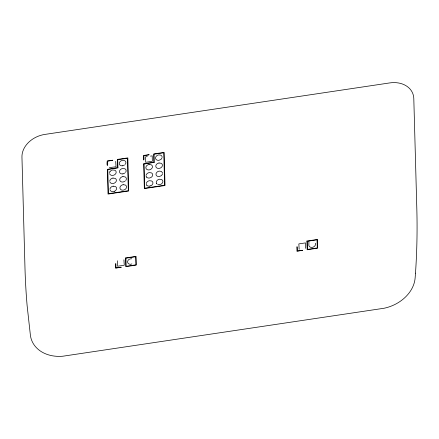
<?xml version="1.0" encoding="UTF-8"?>
<svg xmlns="http://www.w3.org/2000/svg" width="439" height="439" viewBox="0 0 439 439"><rect width="100%" height="100%" fill="white"/><g stroke="black" fill="none" stroke-linecap="round" stroke-linejoin="round"><path stroke-width="0.66" d="M109.552 172.763L109.92 171.748M109.772 180.873L110.145 179.858A3.408 2.661 -20 0 1 113.01 178.064M109.997 188.989L110.365 187.969A3.408 2.661 -20 0 1 113.235 186.174M162.183 157.491L161.091 159.346L158.973 160.301A3.408 2.661 -20 0 1 155.543 158.095A3.408 2.661 -20 0 1 158.797 154.874L160.981 155.186L162.161 156.624M162.628 173.8L161.536 175.567L159.417 176.522A3.408 2.661 -20 0 1 155.988 174.321A3.408 2.661 -20 0 1 159.242 171.095L161.42 171.408L162.611 172.999M125.269 164.274L125.505 163.999A3.402 2.661 -20 0 0 124.671 160.674L122.486 160.361A3.402 2.661 -20 0 0 119.265 163.577A3.402 2.661 -20 0 0 122.69 165.777M125.488 172.384L125.73 172.11A3.402 2.661 -20 0 0 124.89 168.785L122.706 168.472A3.402 2.661 -20 0 0 119.485 171.693A3.402 2.661 -20 0 0 122.915 173.893M125.708 180.5L125.949 180.226A3.402 2.661 -20 0 0 125.115 176.895L122.931 176.588M124.599 164.949L122.662 165.788M124.824 173.059L122.882 173.899M125.044 181.17L123.107 182.009A3.402 2.661 -20 0 1 119.71 179.803A3.402 2.661 -20 0 1 122.958 176.582M131.881 263.932C129.483 265.474 125.933 262.527 128.204 260.157A3.402 2.656 -20 0 1 131.299 258.763L131.738 258.823M114.519 191.272L113.383 191.607A3.408 2.661 -20 0 1 110.046 189.857M149.694 186.12L150.829 185.785M147.301 156.591L145.539 156.855L145.688 162.282L152.344 161.289L152.196 155.861L150.434 156.119M115.693 161.376L116.033 166.776L109.377 167.61M117.652 260.766L117.603 266.226L124.259 265.233L123.913 259.833M299.178 249.292L298.838 243.892L305.489 242.899L305.445 248.359M159.017 162.984L161.201 163.297A3.408 2.661 -20 0 1 160.328 168.077L159.192 168.411A3.408 2.661 -20 0 1 155.79 166.205A3.408 2.661 -20 0 1 159.044 162.979M149.073 164.471L151.257 164.784A3.408 2.661 -20 0 1 150.385 169.558L149.249 169.898A3.408 2.661 -20 0 1 145.847 167.687A3.408 2.661 -20 0 1 149.101 164.466M112.988 178.069L115.172 178.382A3.408 2.661 -20 0 1 114.299 183.162L113.163 183.497A3.408 2.661 -20 0 1 109.821 181.741M123.15 184.698L125.334 185.011A3.408 2.661 -20 0 1 124.462 189.791L123.326 190.125A3.408 2.661 -20 0 1 119.924 187.914A3.408 2.661 -20 0 1 123.178 184.693M113.207 186.185L115.391 186.493A3.408 2.661 -20 0 1 114.519 191.272M157.815 184.435L159.637 184.638L160.773 184.303A3.408 2.661 -20 0 0 161.645 179.518L159.461 179.211A3.408 2.661 -20 0 0 156.718 183.705M156.69 183.711L157.069 184.012M146.11 176.269L146.527 177.087M146.335 184.38L146.747 185.198M315.29 243.239L315.509 244.117A3.413 2.667 -20 0 1 313.923 246.734A3.413 2.667 -20 0 1 310.587 247.245A3.408 2.667 -20 0 1 308.853 245.132L308.946 241.428M146.088 175.468L146.083 175.315A3.408 2.661 -20 0 1 149.326 172.576L151.477 172.895A3.408 2.661 -20 0 1 150.604 177.674L149.474 178.009A3.408 2.661 -20 0 1 146.555 177.082M146.308 183.579L146.302 183.431A3.408 2.661 -20 0 1 149.545 180.687L151.702 181.005A3.408 2.661 -20 0 1 150.829 185.785M149.721 186.114A3.408 2.661 -20 0 1 146.774 185.192M109.602 173.63A3.408 2.661 -20 0 0 112.966 175.381L114.074 175.051A3.408 2.661 -20 0 0 114.947 170.266L112.763 169.959A3.408 2.661 -20 0 0 109.948 171.737M415.497 273.146L415.129 277.953A35.197 27.509 -20 0 1 384.163 308.233L62.772 356.227A35.208 27.514 -20 0 1 30.412 335.407L27.119 305.593A1013.925 792.406 -20 0 1 24.968 267.516L21.95 157.085A24.046 18.795 -20 0 1 44.915 134.411L389.794 82.911A24.046 18.795 -20 0 1 413.801 98.566L416.825 208.997A1018.667 796.105 -20 0 1 415.497 273.146M112.746 160.24L107.55 161.245C108.285 168.186 106.315 165.646 107.242 160.915L112.746 160.24M149.057 154.753L143.86 155.757C144.596 162.699 142.62 160.158 143.553 155.428L149.057 154.753M121.202 267.197L115.589 268.191L115.468 263.696L115.869 263.696L115.995 267.812L121.202 267.197M302.586 250.29L296.973 251.289L296.846 246.795L297.247 246.789L297.379 250.91L302.586 250.29M107.325 169.344L108.032 194.071L128.704 191.014L127.842 157.897L117.422 159.395L117.476 167.714L107.325 169.344M143.635 163.857L144.343 188.583L165.015 185.527L164.153 152.41L153.732 153.908L153.787 162.227L143.635 163.857M125.499 257.978L125.768 266.671L136.326 265.063L136.068 256.354L125.499 257.978M306.877 241.071L307.146 249.769L317.71 248.161L317.446 239.453L306.877 241.071M117.948 167.835L107.78 169.547L108.438 193.692L128.325 190.724L127.436 158.276L117.729 159.725L117.948 167.835M154.259 162.348L144.085 164.06L144.749 188.205L164.636 185.236L163.747 152.788L154.04 154.237L154.259 162.348M135.662 256.733L125.955 258.181L126.174 266.292L135.881 264.843L135.662 256.733M317.04 239.826L307.333 241.274L307.552 249.39L317.265 247.936L317.04 239.826"/></g></svg>
